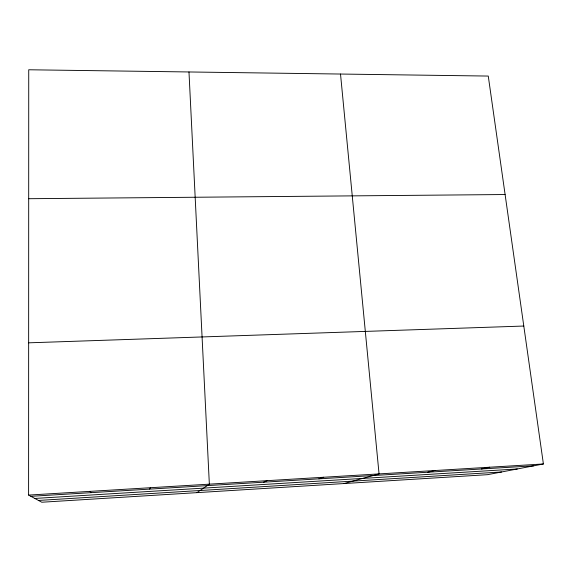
<?xml version="1.0" encoding="UTF-8"?>
<svg xmlns="http://www.w3.org/2000/svg" width="572" height="572" viewBox="0 0 572 572"><rect width="100%" height="100%" fill="white"/><g stroke="black" fill="none" stroke-linecap="round" stroke-linejoin="round"><path stroke-width="0.86" d="M28.6 495.08L28.729 69.77L488.266 76.062L543.4 463.971L487.48 474.681L41.792 502.23L28.6 495.08L543.4 463.971M149.657 489.11L150.379 487.723M196.968 492.642L209.352 484.155L188.975 71.965M263.613 482.196L267.095 480.666M318.876 478.843L323.652 477.248M343.944 483.554L379.057 473.902L340.512 74.038M427.727 472.236L434.977 470.52M481.317 468.99L489.746 467.21M38.496 500.443L501.587 471.979M30.881 496.317L533.84 465.801M34.799 498.441L517.303 468.968M28.643 342.828L523.795 326.04M28.693 198.713L505.105 194.53M90.14 491.362L90.891 492.678"/></g></svg>
